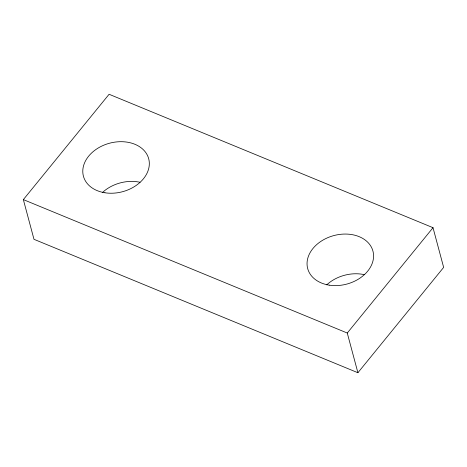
<?xml version="1.0" encoding="UTF-8"?>
<svg xmlns="http://www.w3.org/2000/svg" width="467" height="467" viewBox="0 0 467 467"><rect width="100%" height="100%" fill="white"/><g stroke="black" fill="none" stroke-linecap="round" stroke-linejoin="round"><path stroke-width="0.7" d="M23.35 199.607L109.097 94.27L433.014 227.692L443.65 267.393L357.903 372.73L33.986 239.308L23.35 199.607L347.267 333.029L357.903 372.73M347.267 333.029L433.014 227.692M102.477 192.48A33.782 25.107 -15 0 1 140.024 182.27M326.725 284.847A33.782 25.107 -15 0 1 364.272 274.643M104.929 192.772A33.782 25.107 -15 0 0 148.775 159.06A33.782 25.107 -15 0 0 94.462 150.561A33.782 25.107 -15 0 0 104.929 192.772M329.177 285.139A33.782 25.107 -15 0 0 373.028 251.433A33.782 25.107 -15 0 0 318.716 242.933A33.782 25.107 -15 0 0 329.177 285.139"/></g></svg>
